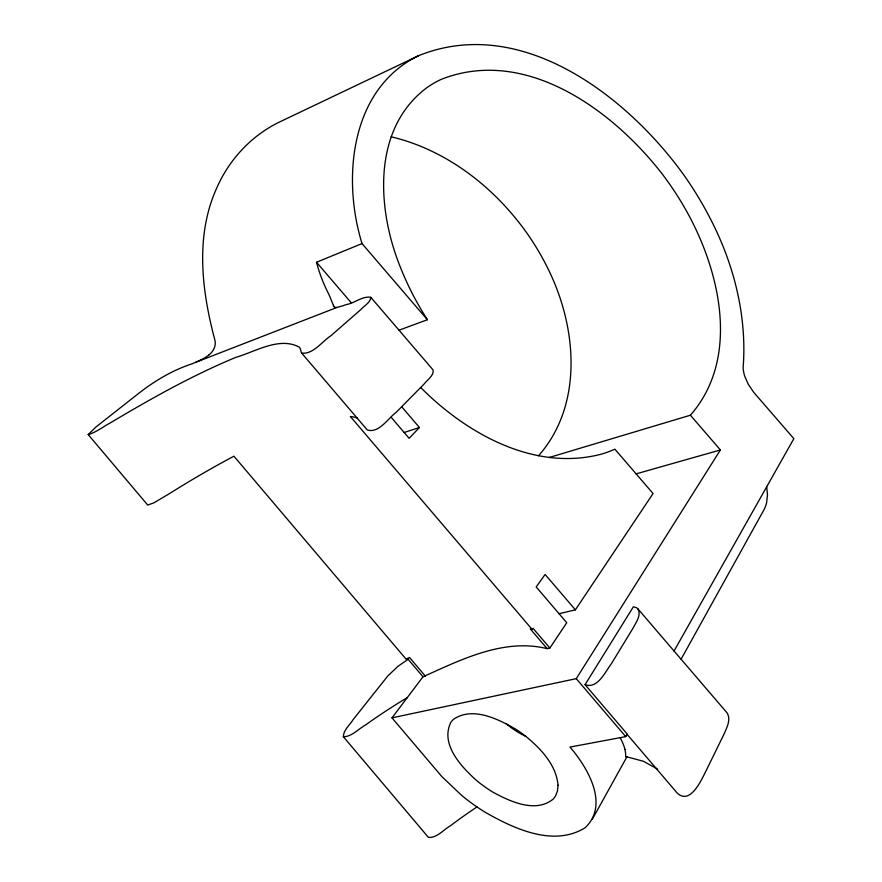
<?xml version="1.0" encoding="UTF-8"?>
<svg xmlns="http://www.w3.org/2000/svg" width="882" height="882" viewBox="0 0 882 882"><rect width="100%" height="100%" fill="white"/><g stroke="black" fill="none" stroke-linecap="round" stroke-linejoin="round"><path stroke-width="1.32" d="M420.67 387.496C466.721 433.845 534.58 471.782 601.546 454.098A109.291 95.576 21.2 0 0 614.864 449.17L653.066 493.534L575.384 609.837L545.12 574.458L536.179 586.96L566.762 622.736L549.861 648.027L547.149 648.645C503.964 637.962 461.319 659.615 422.996 676.781L391.994 717.86L441.871 776.634L461.892 795.608A195.815 183.202 38.7 0 0 485.398 812.388C514.217 828.826 553.642 847.26 585.174 827.735C609.583 804.428 587.577 767.538 570.004 747.065L625.735 736.624L627.201 734.033L585.064 684.675L633.386 606.761L636.606 607.786A4.774 4.377 38 0 1 637.929 608.878L726.955 712.733C731.387 719.37 726.746 727.694 724.034 734.1L704.938 773.095C700.341 782.191 689.636 804.814 677.222 793.072L627.058 734.298M592.219 819.433L626.915 756.866L643.441 761.276L657.619 769.137M681.08 659.218L763.724 510.226A37.397 32.733 34.4 0 0 766.656 502.475L767.483 495L766.69 486.787M674.046 651.015L793.844 438.674L753.779 392.391L748.322 384.376L744.761 376.272A42.336 35.633 31.1 0 1 743.107 368.125C747.175 316.473 734.133 264.666 710.429 218.879A407.947 358.687 7.9 0 0 682.348 172.916C625.04 94.528 520.171 14.785 418.774 55.61L280.564 121.507C252.076 134.88 229.287 159.223 216.751 187.987C194.988 235.891 201.724 290.729 214.855 339.956C216.432 345.711 213.422 351.675 208.758 355.038M391.994 717.86L576.266 678.655L720.407 449.952L690.386 415.213L549.133 457.515M547.149 648.645L530.347 628.965L532.166 629.539L533.048 628.326L549.861 648.027M538.571 455.751C583.994 404.143 576.696 325.954 547.689 268.128A299.637 264.479 3.2 0 0 523.456 228.35C490.965 184.614 444.66 149.444 391.079 136.776M690.386 415.213C738.818 360.121 721.3 277.014 690.132 217.766A348.566 304.929 10 0 0 662.294 174.085C612.758 110.14 525.529 46.129 441.298 79.325A104.142 85.841 15.2 0 0 427.241 87.406C371.146 128.882 377.066 210.974 401.034 268.812A323.661 264.413 23.7 0 0 427.395 319.725L399.028 330.199M401.685 406.745L419.424 427.494L409.149 438.332L391.156 417.263M408.134 659.306L397.848 666.417L387.837 675.943L353.362 719.304C350.033 724.784 343.385 729.998 343.374 736.713L428.398 837.382C436.788 838.308 443.745 829.466 450.669 825.596A700.738 576.773 80 0 1 476.986 806.942M418.774 55.61C350.297 88.575 341.896 178.44 362.017 243.575L427.384 319.725M200.346 360.176L195.628 362.337A103.216 87.913 -1.8 0 1 191.703 363.935C171.516 370.572 153.214 381.796 136.655 394.971L95.752 427.153L88.2 434.583L147.724 505.066L153.865 502.861L169.785 493.424A1429.457 1138.419 84.3 0 1 233.928 456.203L406.128 659.196L409.491 657.443L425.433 676.229M333.22 304.974L329.118 294.842A181.075 153.402 15.6 0 1 316.528 262.252L362.017 243.575M195.628 362.337L337.277 307.333L342.789 305.822A95.719 81.155 6.4 0 0 346.229 304.566C354.189 303.474 362.436 295.757 370.826 297.322L433.128 369.988C433.999 375.721 427.197 379.833 424.132 383.99L396.349 412.159C388.047 418.266 378.896 433.679 367.298 429.975L301.633 353.054A3.914 3.451 5 0 1 300.96 351.301A9.493 8.357 4.2 0 0 299.152 347.034C279.065 336.483 255.35 351.786 235.692 357.408C192.055 375.578 150.723 398.763 110.206 422.963C102.94 426.756 96.094 432.445 88.2 434.583M404.165 432.489L419.424 427.494M636.131 473.866L720.407 449.952M559.067 613.729L575.384 609.837M625.57 756.668L626.915 756.866M585.064 684.675C597.709 689.272 605.217 671.753 611.402 663.683L633.144 627.995C635.966 622.416 641.567 615.228 637.918 608.878M343.374 736.713C351.675 736.889 358.544 728.786 365.578 724.971A789.655 659.339 81.1 0 1 407.241 697.651M301.633 353.054C313.077 354.74 322.062 341.422 330.971 335.689L360.573 309.791C363.858 305.944 370.473 302.713 370.826 297.322M316.528 262.252L351.146 302.669M576.266 678.655L625.735 736.624M532.221 629.528L350.363 416.491A25.854 23.472 7 0 1 357.166 418.046M407.451 658.512L422.996 676.781M620.178 737.672L621.81 740.902A47.242 44.629 52.9 0 1 624.61 748.079L624.93 749.413M333.341 305.293L333.517 305.679A5.094 4.432 7.5 0 0 334.046 306.55M624.886 749.424A22.359 20.97 52.2 0 1 625.625 756.679M336.703 307.366A2.889 2.514 7.4 0 1 333.969 306.727M525.959 736.481A86.337 81.342 38.7 0 1 506.224 723.736M208.825 355.104A48.907 42.281 -1.5 0 1 200.313 360.121M558.041 785.201L557.446 791.121L555.495 796.005A17.905 17.111 57.7 0 1 552.948 799.279C535.429 813.358 510.017 801.484 493.049 792.212A119.059 112.951 42.1 0 1 475.96 779.964C460.856 766.249 440.129 744.088 450.845 722.336A17.75 17.309 43.6 0 1 453.888 719.062C472.686 706.559 497.503 718.72 514.713 728.576A126.677 123.204 76.5 0 1 527.48 737.694C541.835 749.898 556.355 765.554 558.041 785.201"/></g></svg>
